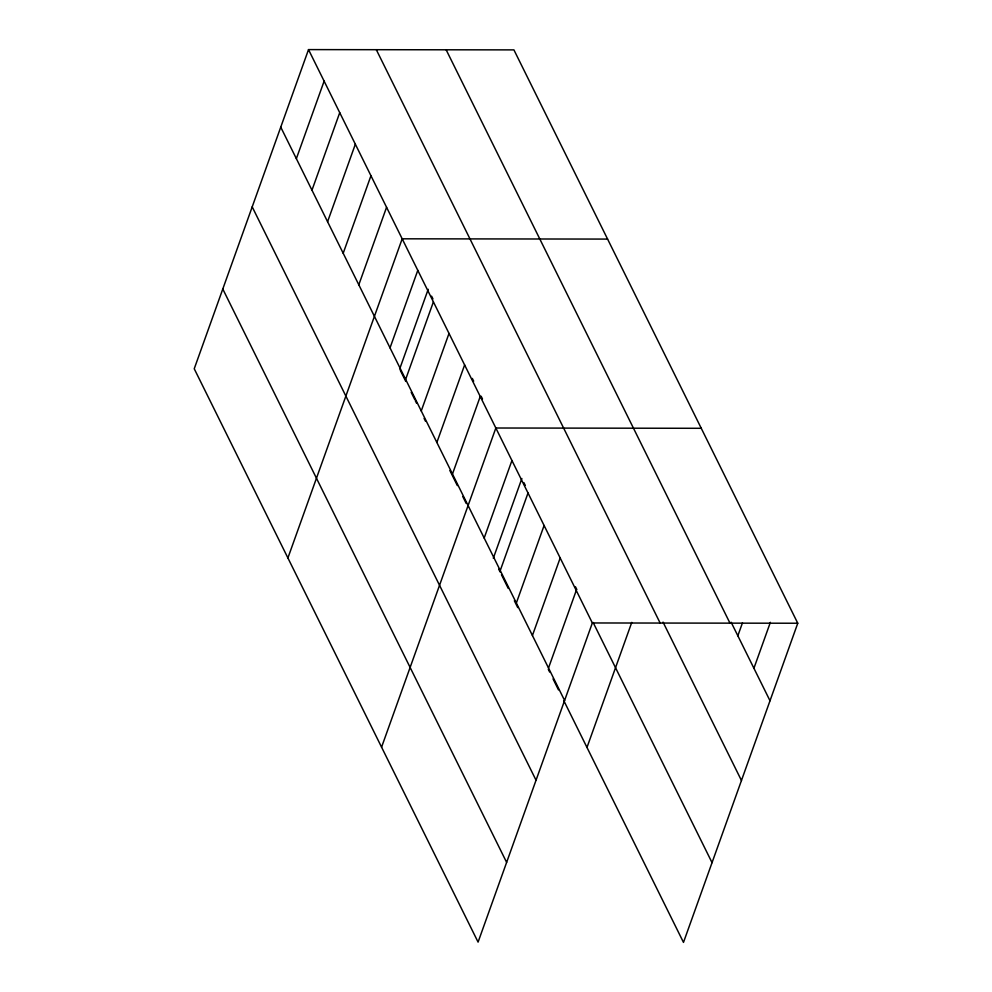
<?xml version="1.0" encoding="UTF-8"?>
<svg xmlns="http://www.w3.org/2000/svg" width="992" height="992" viewBox="0 0 992 992"><rect width="100%" height="100%" fill="white"/><g stroke="black" fill="none" stroke-linecap="round" stroke-linejoin="round"><path stroke-width="1.49" d="M308.512 49.6L194.234 368.764L478.082 942.115L592.348 622.964L308.512 49.6L513.918 49.885L797.766 623.236L683.488 942.4L563.902 700.836M296.36 158.658L324.124 81.133M311.972 190.191L339.735 112.666M327.583 221.724L355.347 144.2M343.195 253.258L370.958 175.733M358.806 284.803L386.57 207.278M287.903 557.975L402.182 238.812L607.588 239.084M390.03 347.87L417.793 270.345M399.652 369.036L428.197 289.304M405.641 379.403L433.405 301.878M421.253 410.936L449.016 333.411M436.864 442.469L464.628 364.944M452.476 474.002L480.24 396.478M381.573 747.174L495.851 428.011L701.257 428.296M484.17 538.036L511.934 460.511M493.309 558.248L521.866 478.504M500.253 570.524L528.017 492.999M516.348 603.012L544.1 525.487M532.431 635.5L560.182 557.975M548.514 667.988L576.265 590.463M586.979 747.46L631.768 622.393M737.837 635.785L742.462 622.864M753.92 668.273L770.375 622.331M592.348 622.964L797.766 623.236M731.141 622.244L770.003 700.761M446.14 49.786L729.976 623.15M663.04 622.108L741.458 780.506M376.303 49.687L660.139 623.05M431.594 296.162L432.946 298.902M472.316 378.423L473.68 381.164M481.145 396.242L482.496 398.982M523.9 482.62L525.264 485.361M575.484 586.818L576.848 589.57M593.129 622.468L712.045 862.656M280.748 127.125L564.597 700.488M400.322 370.413L405.753 381.374M411.184 392.348L414.582 399.206M415.251 400.57L416.615 403.322M424.08 418.401L425.444 421.141M449.872 470.506L457.337 485.584M462.768 496.546L466.166 503.403M498.74 569.222L500.104 571.962M501.456 574.703L508.251 588.417M514.352 600.755L517.75 607.612M548.291 669.302L549.655 672.043M553.04 678.9L558.471 689.874M252.204 206.869L536.04 780.22M222.791 289.019L506.627 862.383"/></g></svg>
